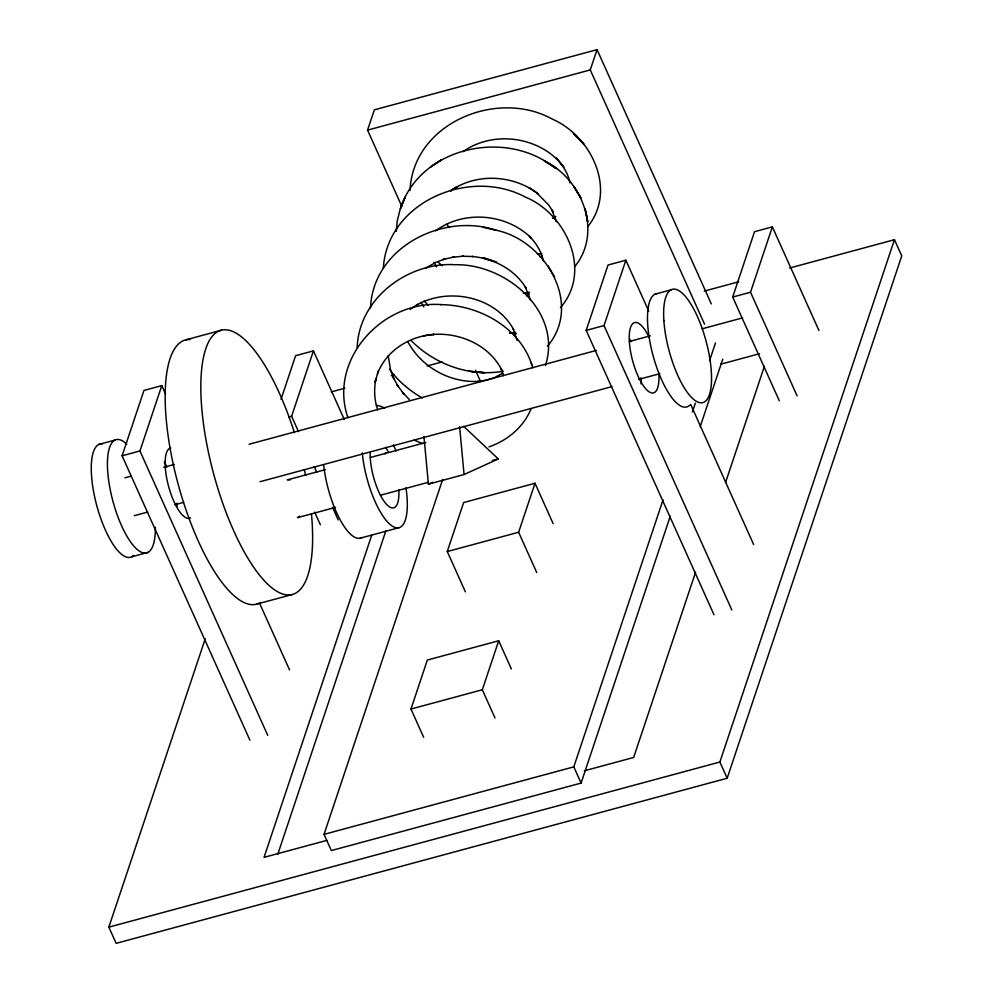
<?xml version="1.0" encoding="UTF-8"?>
<svg xmlns="http://www.w3.org/2000/svg" width="993" height="993" viewBox="0 0 993 993"><rect width="100%" height="100%" fill="white"/><g stroke="black" fill="none" stroke-linecap="round" stroke-linejoin="round"><path stroke-width="1.49" d="M410.022 190.557C412.865 123.219 497.046 88.265 552.58 119.247C591.803 136.351 617.212 190.519 587.67 226.764M357.182 347.649C358.771 298.421 408.086 261.618 455.564 264.734C506.318 263.766 562.584 311.839 545.467 365.498M396.319 231.381L397.163 221.389L400.229 208.915L405.206 197.073L400.464 208.518C419.071 150.44 496.227 130.728 545.703 161.499C582.208 180.093 602.515 231.518 575.282 265.987M370.526 307.842C372.909 247.691 442.518 212.192 496.301 230.277C545.083 240.331 583.251 303.995 547.503 346.16M383.298 268.16C387.407 201.753 469.627 167.296 525.148 196.974C566.283 213.756 592.498 271.027 560.437 307.631M378.345 370.749L375.106 382.33L375.826 379.127C373.889 389.33 374.249 400.092 377.787 409.923M249.888 740.145L122.102 455.799L143.948 390.435L161.785 385.607L165.595 394.097M267.725 735.329L139.939 450.971L161.785 385.607M401.842 206.395L367.559 130.12L374.349 109.826L597.054 49.65L711.323 303.92M281.044 399.273L295.604 355.693L313.44 350.877L344.298 419.518M789.621 268.023L894.457 239.698L901.743 255.909L727.174 778.239L116.144 943.35L108.858 927.139L205.241 638.76M298.521 431.657L291.607 416.241L313.44 350.877M371.68 535.314L264.051 857.356L326.896 840.363M277.717 854.439L385.843 530.932M670.3 516.149L581.091 783.08L331.327 850.567L324.041 834.356L442.667 479.42M704.546 324.202L590.276 69.932L597.054 49.65M465.382 591.84L447.272 551.537L463.657 502.545L535.004 483.256L553.113 523.547M423.639 737.24L410.965 709.052L427.338 660.047L498.697 640.77L511.37 668.959M536.741 572.551L518.631 532.26L535.004 483.256M713.967 614.741L586.18 330.396L608.026 265.032L625.863 260.203L648.752 311.132M494.998 717.964L482.325 689.763L498.697 640.77M731.816 609.925L604.017 325.567L625.863 260.203M581.091 783.08L573.805 766.869L663.014 499.938M692.419 411.934L695.361 403.133M709.585 360.596L715.469 342.995M779.269 400.725L732.685 297.056L754.531 231.692L772.368 226.863L818.952 330.532M700.202 426.68L722.743 359.205M797.106 395.897L750.522 292.227L772.368 226.863M695.584 572.191L633.658 757.473L584.281 770.816M725.56 482.486L764.387 366.318M727.174 778.239L719.888 762.028L894.457 239.698M531.168 408.508C523.832 426.94 507.497 440.482 489.003 446.875M377.452 373.927C385.967 350.666 409.836 335.907 433.991 334.43L433.271 334.467C459.635 332.283 490.008 345.241 502.048 370.774L501.08 368.49L503.538 375.726M425.389 268.333L435.977 262.251L444.765 259.036L442.903 259.496L454.012 257.001L452.485 257.249L463.532 256.157L462.39 256.244L473.115 256.517L472.395 256.492C493.67 258.428 514.672 269.438 525.955 287.97L525.26 286.778L530.411 299.874M502.731 373.169L494.328 377.725L486.334 380.17L477.807 381.449M410.059 309.444L417.73 304.342L416.415 305.174C448.402 286.89 495.507 296.286 513.691 329.614L513.158 328.695L517.03 340.338M450.723 190.805C476.429 172.571 513.642 174.83 538.293 193.92L529.12 187.814L530.634 188.707M435.579 230.873C463.768 209.771 506.728 213.483 531.478 238.283L529.306 236.011C535.935 242.95 541.483 251.353 543.345 260.898M540.192 257.075L542.389 255.648M463.036 151.693C493.757 129.636 541.309 136.686 563.875 167.172L555.782 157.738C562.497 164.751 568.12 173.241 570.019 182.886M514.163 335.125L516.372 333.698M526.675 295.827L529.294 294.176M552.505 218.386L555.906 216.412M423.937 436.423L428.393 484.174L432.501 482.3M428.393 484.174L464.079 474.53L498.275 458.927L463.644 426.357M367.559 130.12L590.276 69.932M185.753 339.854L221.427 330.21M98.779 444.454L114.94 440.098M655.008 294.164L671.169 289.795M331.352 391.863L344.832 388.213M391.254 375.677L394.246 374.858M427.201 365.958L442.17 361.911M704.26 291.098L738.705 281.789M122.102 455.799L139.939 450.971M586.18 330.396L604.017 325.567M288.628 417.048L291.607 416.241M732.685 297.056L750.522 292.227M124.845 477.832L130.828 476.218M163.771 467.318L174.247 464.476M249.094 444.256L596.433 350.405M629.363 341.505L650.328 335.833M702.237 328.782L742.627 317.872M134.291 515.69L147.771 512.053M174.718 504.767L183.705 502.334M260.054 481.704L611.874 386.637M638.822 379.363L659.786 373.691M288.007 479.718L325.443 469.602M370.352 457.463L425.761 442.493M720.67 364.22L759.571 353.707M131.647 556.825L147.808 552.456M492.329 460.529L498.275 458.927M298.086 517.477L335.522 507.373M380.443 495.234L428.355 482.288M360.174 538.194L398.925 527.717M447.272 551.537L518.631 532.26M256.331 604.228L292.004 594.596M410.965 709.052L482.325 689.763M324.041 834.356L573.805 766.869M108.858 927.139L719.888 762.028M503.24 371.208C469.962 377.241 434.661 364.481 411.152 340.537M529.505 292.376L523.41 293.332L529.343 292.438M433.991 334.43L423.428 335.833L424.557 335.696M509.781 333.003L515.516 332.494L510.414 332.99M537.312 254.084L541.868 253.575M509.968 333.015L515.516 332.494M440.544 304.64C479.83 304.913 521.697 328.273 532.769 367.782M441.252 304.603C382.578 300.221 327.814 359.739 347.96 417.755M478.961 381.312C450.363 383.286 421.591 367.261 407.999 342.064M471.551 371.481L484.547 372.747L469.044 371.208M496.301 230.277L483.032 227.273M482.561 258.056L491.672 260.725M496.537 262.028L483.628 257.646M414.28 440.122L422.435 443.548M422.298 397.97C409.613 390.745 398.119 381.113 389.541 369.235M536.667 192.828L548.819 205.141L553.175 212.154L551.984 210.044L556.204 221.675M437.714 261.68L442.17 265.801M424.073 300.891L428.256 305.273M409.302 399.571L402.637 392.446L403.878 394.196L397.014 384.626L398.317 386.736L392.583 376.235L393.861 378.693L390.609 370.252L388.226 355.705M554.603 276.91L547.913 265.69M433.929 262.338L436.672 266.931M420.995 302.244L423.8 306.924M446.974 224.12L449.01 227.596M690.718 404.499L753.662 544.561M475.486 370.265L480.575 381.56M314.272 466.673L316.779 472.283M332.531 507.299L338.191 519.91M314.682 512.127L320.354 524.726M259.694 603.471L289.571 669.965M531.118 362.817L532.087 365.101M585.1 208.567L587.782 221.737L585.597 210.975M459.61 426.779L464.079 474.53M155.33 527.171A58.637 19.103 74.9 0 1 133.372 545.554A58.637 19.103 74.9 0 1 107.641 470.67A58.637 19.103 74.9 0 1 126.831 444.243M133.521 555.484A58.637 19.103 74.9 0 1 97.19 507.15A58.637 19.103 74.9 0 1 102.304 443.846M190.371 517.912A36.393 11.854 74.9 0 1 168.835 487.24A36.393 11.854 74.9 0 1 170.746 447.942M164.292 462.105A36.393 11.854 74.9 0 1 167.01 467.07M176.853 503.228A36.393 11.854 74.9 0 1 177.015 506.38M658.769 373.008A36.393 11.854 74.9 0 1 643.985 386.625A36.393 11.854 74.9 0 1 629.425 333.077A36.393 11.854 74.9 0 1 648.938 336.838M629.773 339.109A36.393 11.854 74.9 0 1 631.101 341.666M640.932 377.824A36.393 11.854 74.9 0 1 641.106 383.894M689.75 405.181A58.637 19.103 74.9 0 1 654.238 359.714A58.637 19.103 74.9 0 1 656.534 293.643M311.454 513.877A136.823 44.586 74.9 0 1 250.608 562.609A136.823 44.586 74.9 0 1 205.774 348.766A136.823 44.586 74.9 0 1 294.424 432.687M304.379 469.627A136.823 44.586 74.9 0 1 305.608 475.399M260.551 602.49A136.823 44.586 74.9 0 1 177.697 482.548A136.823 44.586 74.9 0 1 190.271 339.482M299.737 516.137A19.55 6.368 74.9 0 1 297.441 517.539M287.411 479.967A19.55 6.368 74.9 0 1 290.018 480.091M406 487.873A55.732 18.159 74.9 0 1 390.708 524.962A55.732 18.159 74.9 0 1 362.259 452.907M393.389 444.852A55.732 18.159 74.9 0 1 396.021 450.946M361.886 537.474A55.732 18.159 74.9 0 1 339.606 518.768A55.732 18.159 74.9 0 1 323.656 464.873M398.826 489.884A35.189 11.469 74.9 0 1 384.85 502.334A35.189 11.469 74.9 0 1 370.203 452.498M385.594 447.309A35.189 11.469 74.9 0 1 388.4 452.038M376.273 405.293A19.55 16.596 18.5 0 1 384.725 408.21M385.557 452.535A19.55 16.596 18.5 0 1 385.061 453.938M441.376 159.811L430.416 167.047L441.413 159.836M457.053 186.672L450.586 190.83L457.078 186.709M554.789 167.556L544.189 160.605L556.415 168.649L554.789 167.556M581.724 141.887L573.383 133.298L584.145 144.556L581.724 141.887M579.689 195.969L573.582 186.101L580.88 198.091L579.689 195.969M663.895 320.9A58.637 19.103 74.9 0 0 702.498 402.674A58.637 19.103 74.9 0 0 696.403 314.347A58.637 19.103 74.9 0 0 663.895 320.9"/></g></svg>
